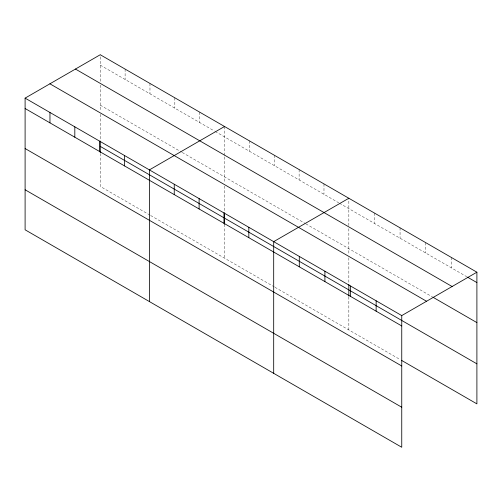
<?xml version="1.0" encoding="UTF-8"?>
<svg xmlns="http://www.w3.org/2000/svg" width="502" height="502" viewBox="0 0 502 502"><rect width="100%" height="100%" fill="white"/><g stroke="black" fill="none" stroke-linecap="round" stroke-linejoin="round"><path stroke-width="0.38" stroke-dasharray="2.51 1.88" d="M100.249 81.286L100.249 54.737M224.545 155.356L224.545 126.498M348.84 225.574L348.84 198.259M100.249 65.122L214.467 131.06M215.138 131.449L338.762 202.821M339.434 203.21L466.791 276.74M100.249 105.15L181.548 152.081M182.22 152.47L305.166 223.453M305.837 223.842L432.417 296.92M149.966 215.12L100.249 186.418L100.249 153.317M150.638 215.509L274.261 286.88M274.933 287.269L400.063 359.514M451.285 257.407L451.285 267.792M425.677 242.623L425.677 253.002M400.063 227.833L400.063 238.218M374.448 213.049L374.448 223.428M348.84 228.655L348.84 254.778M348.84 257.833L348.84 283.799M348.84 296.839L348.84 329.939M323.978 183.908L323.978 194.287M299.123 169.557L299.123 179.936M274.261 155.206L274.261 165.585M249.406 140.855L249.406 151.234M224.545 156.894L224.545 183.017M224.545 186.073L224.545 212.039M224.545 224.306L224.545 258.179M199.683 112.147L199.683 122.526M174.828 97.796L174.828 108.175M149.966 83.445L149.966 93.824M125.111 69.094L125.111 79.473M100.249 85.133L100.249 111.256M100.249 114.312L100.249 140.278"/><path stroke-width="0.75" d="M25.1 98.128L401.751 315.582L401.751 447.263L25.1 229.803L25.1 98.128L100.249 54.737L476.9 272.197L476.9 403.872L401.412 360.292M224.545 126.498L149.395 169.889L149.395 301.564M348.84 198.259L273.69 241.65L273.69 373.325M401.751 315.582L476.9 272.197M467.462 277.129L476.9 282.576M75.451 69.056L452.101 286.517M433.088 297.309L476.9 322.604M49.899 83.809L426.549 301.263M100.249 146.389L476.9 363.843M25.1 108.507L401.751 325.961M25.1 148.536L401.751 365.989M25.1 189.775L401.751 407.235M376.136 300.798L376.136 311.177M350.528 286.008L350.528 296.387M348.84 284.565L348.84 296.067M324.913 271.224L324.913 281.603M299.299 256.434L299.299 266.813M248.829 227.293L248.829 237.678M224.545 212.804L224.545 224.306M223.974 212.942L223.974 223.321M199.112 198.591L199.112 208.97M174.25 184.24L174.25 194.619M124.534 155.532L124.534 165.917M100.249 141.043L100.249 152.545M99.678 141.181L99.678 151.566M74.817 126.83L74.817 137.209M49.962 112.479L49.962 122.858"/></g></svg>
